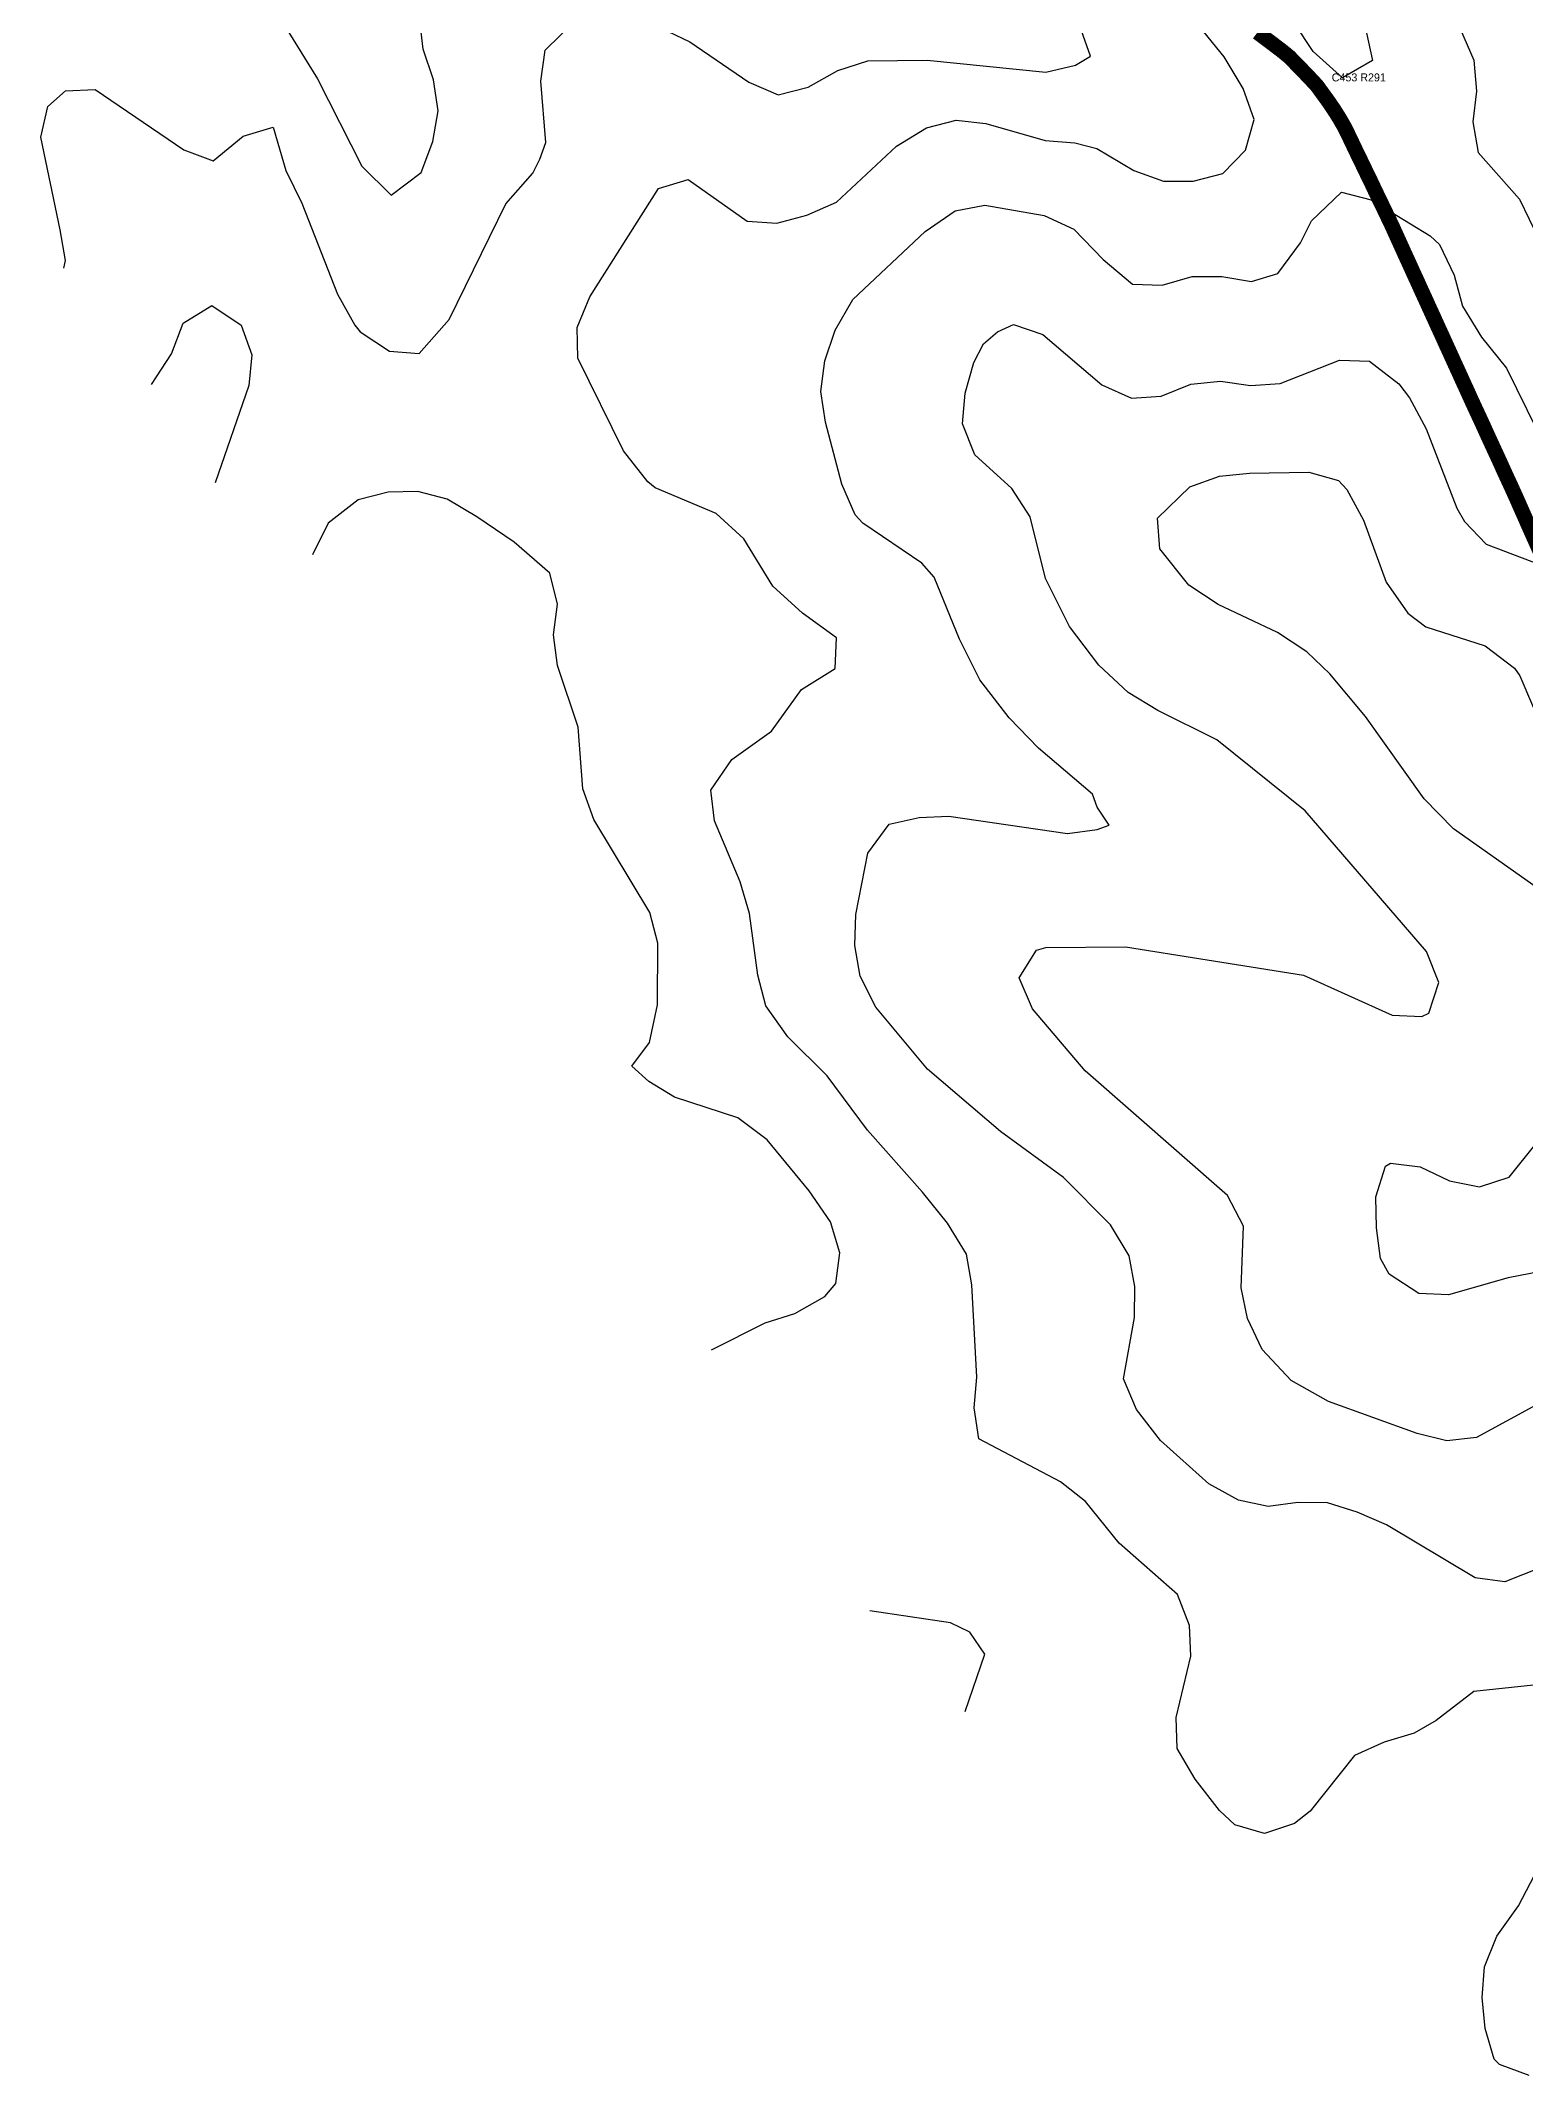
# Model space of a CAD drawing. Header units: metres. Extents: x 697254 to 930473, y 8023396 to 8227001.
# Drawn here: x 732234 to 733718, y 8196381 to 8198416 of the extents above; entities that cross this region are included whole.
import ezdxf

# ---------------------------------------------------------------- set-up
doc = ezdxf.new("R2010")
doc.units = ezdxf.units.M
for name, color, linetype in [('ALIGNMENT_FITTED', 4, 'Continuous'), ('CENTRELINE', 7, 'Continuous'), ('CONTOUR_10M', 33, 'Continuous'), ('CONTOUR_INDEX_50M', 34, 'Continuous'), ('CURVE_LABELS', 4, 'Continuous'), ('GRADE_0-4', 3, 'Continuous'), ('GRADE_4-6', 2, 'Continuous')]:
    doc.layers.add(name, color=color, linetype=linetype)

msp = doc.modelspace()

# ---------------------------------------------------------------- linework, layer by layer
at = {"layer": 'ALIGNMENT_FITTED'}
msp.add_line((733738.2, 8197895.3), (733551, 8198304.2), dxfattribs=at)
msp.add_arc((733286.3, 8198183.1), 291.2, 24.5982, 52.9761, dxfattribs=at)
at = {"layer": 'CENTRELINE'}
msp.add_polyline3d([(733722.2, 8197929.5, 1036.3), (733718.2, 8197938.6, 1035.3), (733714.1, 8197947.8, 1034.5), (733710.1, 8197956.9, 1033.7), (733706, 8197966, 1033.4), (733701.8, 8197975.1, 1033.7), (733697.6, 8197984.2, 1034), (733693.5, 8197993.3, 1034.2), (733689.3, 8198002.4, 1034.1), (733685.1, 8198011.5, 1034), (733680.9, 8198020.6, 1033.8), (733676.8, 8198029.7, 1033.8), (733672.6, 8198038.8, 1034), (733668.4, 8198047.8, 1034.1), (733664.2, 8198056.9, 1034.1), (733660.1, 8198066, 1034.2), (733655.9, 8198075.1, 1034.1), (733651.8, 8198084.2, 1034.1), (733647.6, 8198093.3, 1033.8), (733643.5, 8198102.4, 1033.3), (733639.3, 8198111.5, 1032.9), (733635.2, 8198120.6, 1032.5), (733631, 8198129.7, 1032.7), (733626.9, 8198138.8, 1033), (733622.7, 8198147.9, 1033.3), (733618.6, 8198157, 1033.6), (733614.4, 8198166.1, 1034), (733610.3, 8198175.2, 1034.2), (733606.1, 8198184.3, 1034.2), (733602, 8198193.4, 1033.8), (733597.8, 8198202.5, 1033.4), (733593.7, 8198211.6, 1032.8), (733589.5, 8198220.8, 1032.2), (733585.4, 8198229.9, 1031.6), (733581.1, 8198238.9, 1031), (733576.8, 8198247.9, 1030.3), (733572.4, 8198256.9, 1029.6), (733568.1, 8198265.9, 1029), (733563.8, 8198275, 1028.5), (733559.4, 8198284, 1028.5), (733555.1, 8198293, 1028.3), (733550.7, 8198302, 1028.1), (733546.4, 8198311, 1028.2), (733542.1, 8198320, 1028.4), (733537.7, 8198329, 1028.5), (733532.7, 8198337.7, 1028.4), (733527.4, 8198346.1, 1028.5), (733521.8, 8198354.4, 1028.6), (733515.9, 8198362.5, 1028.4), (733510, 8198370.6, 1028.3), (733503.2, 8198377.9, 1028.2), (733496.3, 8198385.1, 1027.9), (733489.3, 8198392.3, 1027.6), (733482.3, 8198399.5, 1027.3), (733474.6, 8198405.7, 1027.1), (733466.6, 8198411.8, 1026.7), (733458.6, 8198417.8, 1026.2)], dxfattribs=at)
at = {"layer": 'CONTOUR_10M'}
for points, elevation in [([(733552.1, 8198458.7), (733565.7, 8198395.7), (733535.8, 8198378.3), (733506.4, 8198404.8), (733470.2, 8198459.5)], 1030), ([(732256.8, 8198188.1), (732258.7, 8198195.7), (732253.3, 8198226.5), (732233.8, 8198319), (732240.8, 8198349.7), (732258.6, 8198365.4), (732288.4, 8198366.8), (732376.8, 8198306.5), (732406.4, 8198295.5), (732436.4, 8198320.1), (732466.1, 8198329.2), (732478.9, 8198285.6), (732495, 8198252.9), (732530.5, 8198162.1), (732547.9, 8198131.2), (732553.1, 8198124.5), (732582.6, 8198105), (732612.2, 8198102.7), (732642.3, 8198136.6), (732699, 8198252.5), (732726, 8198283), (732733.1, 8198297.2), (732738.8, 8198313.6), (732733.9, 8198375.2), (732738.4, 8198405.9), (732769.2, 8198436.3)], 1010), ([(732823.7, 8198442.6), (732882.8, 8198414.4), (732941.8, 8198374), (732971.4, 8198361.4), (733001.2, 8198369.2), (733031, 8198385.8), (733060.8, 8198395.5), (733120.2, 8198396.2), (733238.9, 8198384.1), (733268.7, 8198391), (733283.6, 8198400), (733272.5, 8198430.9)], 1010), ([(733726.5, 8196771), (733667.1, 8196764.7), (733629.4, 8196735.9), (733607.2, 8196723), (733577.4, 8196714), (733547.6, 8196700.6), (733503.4, 8196645), (733487.5, 8196632.7), (733457.7, 8196622.9), (733428, 8196631.3), (733412.7, 8196645.9), (733388.3, 8196677), (733370.4, 8196707.9), (733369.4, 8196738.7), (733384.1, 8196800), (733382.6, 8196830.8), (733370.5, 8196861.6), (733312.3, 8196913.1), (733278.6, 8196954.9), (733253.5, 8196974.5), (733171.8, 8197017.5), (733167.2, 8197048.3), (733170, 8197079), (733165.1, 8197171.3), (733159.7, 8197202.1), (733140.6, 8197233.1), (733115.7, 8197264.1), (733060.5, 8197326.2), (733020.3, 8197380.3), (732980.8, 8197419.3), (732959.1, 8197450.3), (732950.9, 8197481.1), (732942.6, 8197542.7), (732933.3, 8197574.4), (732907.6, 8197635.3), (732904.1, 8197666.1), (732924.8, 8197696.6), (732964.6, 8197725.2), (732994.7, 8197766.6), (733028.4, 8197787.8), (733029.5, 8197818.5), (732995.5, 8197842.9), (732966.1, 8197869.9), (732936.9, 8197917.5), (732909.4, 8197942.8), (732848.4, 8197968.4), (732841, 8197974.3), (732816.5, 8198005.3), (732770.9, 8198098), (732770.4, 8198128.8), (732783.1, 8198159.4), (732851.6, 8198267.7), (732881.4, 8198276.7), (732940.3, 8198235.1), (732970, 8198233.1), (732999.8, 8198241.2), (733029.6, 8198254.1), (733089.6, 8198310.1), (733119.5, 8198328.5), (733149.3, 8198335.9), (733179, 8198332.8), (733238.2, 8198315.6), (733267.9, 8198313.3), (733290.1, 8198307.7), (733327, 8198285.8), (733356.5, 8198275.2), (733386.2, 8198275.2), (733416, 8198282.8), (733438.7, 8198306.1), (733447.2, 8198336.8), (733436.4, 8198367.7), (733417.3, 8198399.5), (733392.7, 8198429.6)], 1020), ([(733653.8, 8198426.8), (733667.1, 8198395.9), (733669.5, 8198365.2), (733666, 8198334.5), (733671.4, 8198303.6), (733712.7, 8198257), (733741.8, 8198197.1), (733753.9, 8198179.8), (733815.7, 8198117.6), (733851.1, 8198055.7), (733888.4, 8198023.7), (733918, 8198015.6), (733933.1, 8198024.1), (733904.6, 8198085.9), (733890.3, 8198147.6), (733861.7, 8198209.4), (733851.3, 8198240.2), (733847.5, 8198271), (733853.5, 8198301.7), (733887.6, 8198362.8), (733904.2, 8198424.2)], 1020), ([(733733.4, 8196888.5), (733697.9, 8196874.3), (733668.3, 8196878.4), (733579.7, 8196931.5), (733550.2, 8196944.1), (733520.6, 8196953.3), (733490.9, 8196953.8), (733461.2, 8196949.6), (733431.5, 8196956.2), (733402, 8196972.5), (733353.7, 8197015.6), (733329.5, 8197046.6), (733316.8, 8197077.5), (733327.6, 8197138.8), (733328.1, 8197169.6), (733322.4, 8197200.4), (733303.7, 8197231.3), (733256.8, 8197278.7), (733193.7, 8197324.8), (733120.7, 8197387.1), (733069, 8197449.1), (733053.4, 8197480), (733047.9, 8197510.8), (733049, 8197541.6), (733060.9, 8197602.9), (733082.4, 8197631.9), (733112.2, 8197638.8), (733141.9, 8197640), (733260.5, 8197622.7), (733290.2, 8197626.6), (733302.4, 8197631.1), (733290.4, 8197648.9), (733285.8, 8197662), (733231.7, 8197707.9), (733202.3, 8197738.3), (733173, 8197776.5), (733152.6, 8197817.2), (733127.4, 8197879), (733114.9, 8197892.9), (733055.9, 8197932.9), (733048.4, 8197941.3), (733035, 8197972.2), (733018.6, 8198033.9), (733013.9, 8198064.7), (733017.8, 8198095.4), (733028.3, 8198126), (733045.8, 8198156.6), (733118.4, 8198224.6), (733148.3, 8198245.3), (733178.1, 8198250.9), (733237.4, 8198240.6), (733266.9, 8198226.9), (733296.3, 8198196.8), (733325.7, 8198172.2), (733355.4, 8198171.2), (733385.2, 8198179.8), (733414.9, 8198179.7), (733444.6, 8198174.8), (733471, 8198182.8), (733493.7, 8198213.3), (733504.6, 8198235.3), (733534.6, 8198264.1), (733564.2, 8198256.5), (733623.2, 8198220.4), (733632.7, 8198211.8), (733647.4, 8198180.9), (733655.8, 8198150.1), (733674.7, 8198119.1), (733699.6, 8198088.1), (733730, 8198026.3)], 1030), ([(732344.6, 8198071.8), (732364.7, 8198102.4), (732376.1, 8198133), (732404.9, 8198150.8), (732434.3, 8198131.1), (732444.9, 8198101.5), (732441.9, 8198070.8), (732408.4, 8197973.3)], 1020), ([(733729.5, 8197051.5), (733669.8, 8197018.9), (733640, 8197015.5), (733610.4, 8197022.7), (733521.7, 8197054.8), (733484.3, 8197075.7), (733455.2, 8197106.7), (733440.6, 8197137.6), (733434.2, 8197168.5), (733436.8, 8197229.9), (733420.7, 8197260.8), (733278.2, 8197385.4), (733225.7, 8197447.4), (733212.2, 8197478.3), (733229.5, 8197505.9), (733239, 8197508.8), (733318.7, 8197509.5), (733496.5, 8197480.9), (733585.2, 8197441.1), (733614.9, 8197439.6), (733622, 8197443.2), (733632, 8197473.8), (733619.5, 8197504.7), (733498.3, 8197645.3), (733410, 8197716.4), (733350.9, 8197745.6), (733321.4, 8197763.7), (733292, 8197791.1), (733262.7, 8197829.7), (733238.5, 8197877.8), (733223.4, 8197939.4), (733204.8, 8197967.6), (733168.1, 8198001.5), (733155.7, 8198032.4), (733158.2, 8198063.1), (733166.9, 8198093.8), (733176.6, 8198112.3), (733190.5, 8198124.3), (733206.5, 8198131.7), (733236.1, 8198121.8), (733295, 8198071.3), (733324.5, 8198058.1), (733354.2, 8198060.2), (733384.1, 8198071.9), (733413.8, 8198075.1), (733443.5, 8198070.6), (733473.2, 8198072.6), (733532.8, 8198095.9), (733562.5, 8198095), (733592, 8198072.4), (733602.5, 8198058.4), (733619.4, 8198027.5), (733650, 8197948.2), (733657.7, 8197934.8), (733679.3, 8197912.2), (733768.1, 8197878.4)], 1040), ([(732904.6, 8197106.3), (732958.3, 8197133.3), (732988.1, 8197142.8), (733017.9, 8197159.9), (733028.9, 8197172.8), (733032.9, 8197203.5), (733023.5, 8197234.3), (733002.2, 8197265.3), (732960.2, 8197316.3), (732930.8, 8197338.4), (732867.6, 8197359), (732842, 8197374.6), (732825.1, 8197390.2), (732842.5, 8197413.8), (732850.7, 8197451.4), (732850.9, 8197512.9), (732843.1, 8197543.8), (732787, 8197636.6), (732776, 8197667.5), (732771.3, 8197729), (732750.5, 8197790.7), (732746.7, 8197821.5), (732750.6, 8197852.2), (732743.1, 8197883.1), (732707.3, 8197914.2), (732669.9, 8197939.5), (732640.4, 8197956.9), (732610.8, 8197964.7), (732581.1, 8197964.2), (732551.3, 8197956.5), (732521.3, 8197933.1), (732505.7, 8197901.5)], 1010), ([(733158.2, 8196744.8), (733177.8, 8196802.2), (733162.8, 8196824.1), (733143.5, 8196833.3), (733063.1, 8196845.4)], 1010), ([(733722.3, 8196380.9), (733692.7, 8196391.6), (733687.4, 8196397), (733678.4, 8196427.8), (733675.3, 8196458.6), (733677.6, 8196489.4), (733690, 8196520), (733711.6, 8196550.5), (733727.7, 8196581.1)], 1020)]:
    msp.add_lwpolyline(points, dxfattribs=dict(at, elevation=elevation))
at = {"layer": 'CONTOUR_INDEX_50M'}
for points, elevation in [([(732453.2, 8198470.4), (732510.5, 8198377.5), (732554.8, 8198290.1), (732584.2, 8198260.9), (732614.2, 8198283.8), (732625.8, 8198314.8), (732631.2, 8198345.5), (732626.6, 8198376.3), (732616.3, 8198407.2), (732612.7, 8198438)], 1000), ([(733734.9, 8197565), (733646.8, 8197627.4), (733617.2, 8197657.5), (733558.7, 8197739.6), (733523, 8197782.5), (733500, 8197804.4), (733470.5, 8197823.8), (733411.4, 8197851.8), (733381.9, 8197870.9), (733353.1, 8197907.3), (733350.8, 8197938.1), (733383, 8197969.3), (733412.8, 8197979.9), (733442.5, 8197983), (733501.9, 8197984.1), (733531.5, 8197975.8), (733539.9, 8197966.8), (733556.6, 8197935.9), (733579.3, 8197874.1), (733601.1, 8197843.2), (733619.1, 8197829.3), (733678.3, 8197810.5), (733707.7, 8197787.9), (733713.1, 8197780.5), (733739.4, 8197718.7)], 1050), ([(733790.5, 8197195.8), (733701.2, 8197178.3), (733641.6, 8197161.3), (733611.9, 8197162.9), (733582.4, 8197182.2), (733573.7, 8197197.7), (733569.5, 8197228.5), (733569, 8197259.3), (733578.6, 8197289.9), (733583.6, 8197293), (733613.3, 8197289.3), (733642.8, 8197275.5), (733672.5, 8197269.5), (733702.3, 8197279), (733783.2, 8197380)], 1050)]:
    msp.add_lwpolyline(points, dxfattribs=dict(at, elevation=elevation))
at = {"layer": 'GRADE_0-4', "const_width": 15}
msp.add_lwpolyline([(733706, 8197966), (733701.8, 8197975.1), (733697.6, 8197984.2), (733693.5, 8197993.3), (733689.3, 8198002.4), (733685.1, 8198011.5), (733680.9, 8198020.6), (733676.8, 8198029.7), (733672.6, 8198038.8), (733668.4, 8198047.8), (733664.2, 8198056.9), (733660.1, 8198066), (733655.9, 8198075.1), (733651.8, 8198084.2), (733647.6, 8198093.3), (733643.5, 8198102.4), (733639.3, 8198111.5), (733635.2, 8198120.6), (733631, 8198129.7), (733626.9, 8198138.8), (733622.7, 8198147.9), (733618.6, 8198157), (733614.4, 8198166.1), (733610.3, 8198175.2), (733606.1, 8198184.3), (733602, 8198193.4), (733597.8, 8198202.5), (733593.7, 8198211.6), (733589.5, 8198220.8), (733585.4, 8198229.9), (733581.1, 8198238.9), (733576.8, 8198247.9), (733572.4, 8198256.9), (733568.1, 8198265.9), (733563.8, 8198275), (733559.4, 8198284), (733555.1, 8198293), (733550.7, 8198302), (733546.4, 8198311), (733542.1, 8198320), (733537.7, 8198329), (733532.7, 8198337.7), (733527.4, 8198346.1), (733521.8, 8198354.4), (733515.9, 8198362.5), (733510, 8198370.6), (733503.2, 8198377.9), (733496.3, 8198385.1), (733489.3, 8198392.3), (733482.3, 8198399.5), (733474.6, 8198405.7), (733466.6, 8198411.8), (733458.6, 8198417.8), (733450.6, 8198423.8)], dxfattribs=at)
at = {"layer": 'GRADE_4-6', "const_width": 15}
msp.add_lwpolyline([(733765.9, 8197797.4), (733764.6, 8197807.3), (733763.3, 8197817.2), (733762, 8197827.1), (733759.4, 8197836.8), (733756.5, 8197846.3), (733753.6, 8197855.9), (733750.7, 8197865.5), (733746.6, 8197874.6), (733742.6, 8197883.8), (733738.5, 8197892.9), (733734.4, 8197902.1), (733730.4, 8197911.2), (733726.3, 8197920.3), (733722.2, 8197929.5), (733718.2, 8197938.6), (733714.1, 8197947.8), (733710.1, 8197956.9), (733706, 8197966)], dxfattribs=at)

# ---------------------------------------------------------------- texts
at = {"layer": 'CURVE_LABELS'}
msp.add_text('C453 R291', height=8, dxfattribs=at).set_placement((733524.9, 8198374.8))

doc.saveas('drawing.dxf')
